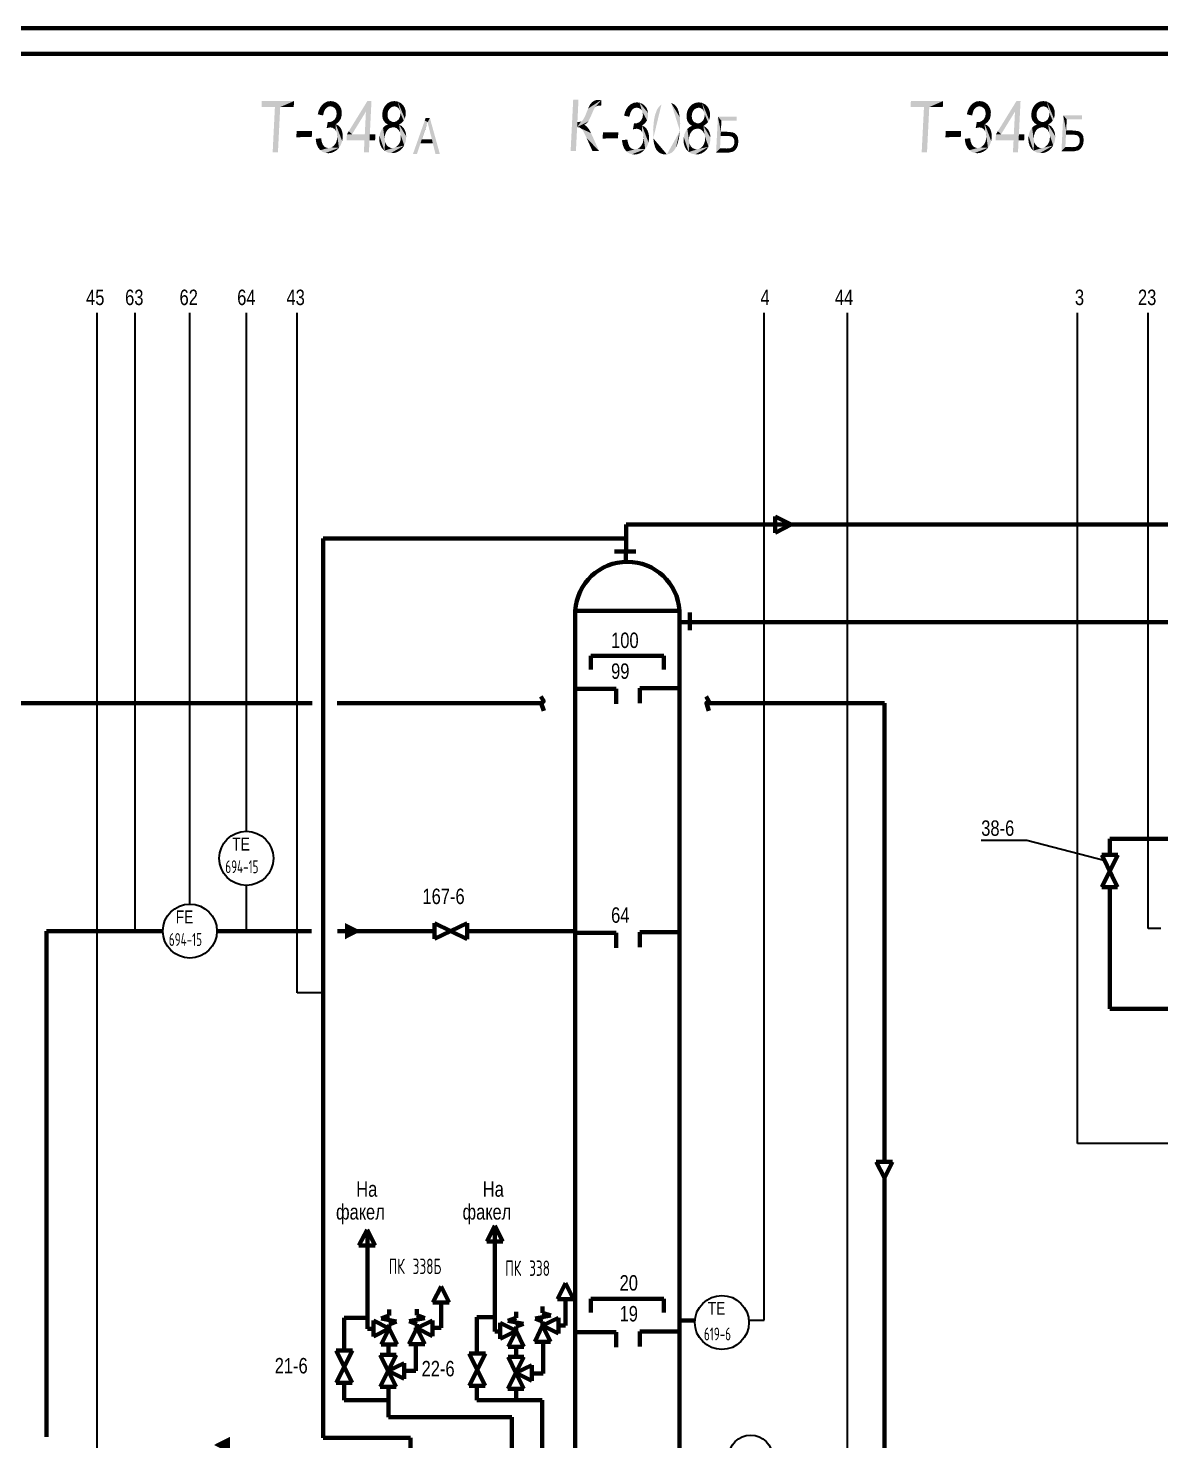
# Model space of a CAD drawing. Extents: x 906 to 2746, y -85 to 594.
# Drawn here: x 1291.4 to 1511.8, y 319.2 to 594 of the extents above; entities that cross this region are included whole.
import ezdxf

# ---------------------------------------------------------------- set-up
doc = ezdxf.new("R2010")
doc.units = 0
doc.header["$MEASUREMENT"] = 0
doc.layers.add('1', color=7, linetype='CONTINUOUS')
doc.styles.get("Standard").update_dxf_attribs({"font": 'MDM_Win'})
doc.styles.add('стиль1', font='txt.shx', dxfattribs={"width": 0.6})

msp = doc.modelspace()

# ---------------------------------------------------------------- linework, layer by layer
at = {"layer": '1', "lineweight": 80}
for p, q in [((2354.97, 594), (1093.97, 594)), ((2349.97, 589), (1113.97, 589)), ((1439.88, 497.41), (1436.8, 498.98)), ((1436.8, 498.98), (1436.8, 495.83)), ((1407.77, 494.74), (1348.81, 494.74)), ((1348.81, 494.74), (1348.81, 319.76)), ((1407.77, 492.21), (1407.77, 497.41)), ((1407.77, 497.41), (1507.19, 497.41)), ((1436.8, 495.83), (1439.88, 497.41)), ((1507.19, 497.41), (1560.86, 497.41)), ((1407.72, 492.21), (1405.55, 492.21)), ((1405.55, 492.21), (1409.68, 492.21)), ((1407.72, 490.19), (1407.72, 492.21)), ((1397.88, 480.67), (1397.88, 246.08)), ((1418.17, 480.67), (1397.88, 480.67)), ((1418.17, 246.08), (1418.17, 480.67)), ((1418.17, 478.45), (1420.2, 478.45)), ((1420.2, 478.45), (1420.2, 480.29)), ((1420.2, 480.29), (1420.2, 476.86)), ((1420.2, 478.45), (1515.36, 478.45)), ((1400.93, 469.26), (1400.93, 471.92)), ((1400.93, 471.92), (1415.13, 471.92)), ((1415.13, 471.92), (1415.13, 469.26)), ((1405.87, 465.45), (1397.88, 465.45)), ((1405.87, 462.54), (1405.87, 465.45)), ((1410.44, 462.66), (1410.44, 465.58)), ((1410.44, 465.58), (1418.17, 465.58)), ((1170.32, 462.71), (1346.69, 462.71)), ((1351.57, 462.71), (1391.27, 462.71)), ((1423.4, 462.71), (1457.4, 462.71)), ((1457.4, 462.71), (1458.04, 462.71)), ((1458.04, 462.71), (1458.04, 373.41)), ((1515.36, 436.25), (1501.89, 436.25)), ((1501.89, 436.25), (1501.89, 433.18)), ((1503.4, 426.88), (1500.32, 433.18)), ((1500.32, 433.18), (1503.47, 433.18)), ((1503.47, 433.18), (1500.32, 426.88)), ((1500.32, 426.88), (1503.4, 426.88)), ((1501.89, 426.88), (1501.89, 403.21)), ((1312.27, 418.33), (1295.01, 418.33)), ((1295.01, 418.33), (1295.01, 319.9)), ((1317.63, 418.33), (1312.27, 418.33)), ((1346.53, 418.31), (1328.15, 418.33)), ((1370.52, 418.33), (1351.63, 418.33)), ((1370.52, 419.89), (1370.52, 416.8)), ((1370.52, 416.8), (1376.82, 419.89)), ((1376.82, 416.74), (1370.52, 419.89)), ((1376.82, 419.89), (1376.82, 416.74)), ((1397.88, 418.33), (1376.82, 418.33)), ((1405.87, 417.99), (1397.88, 417.99)), ((1405.87, 415.07), (1405.87, 417.99)), ((1410.44, 415.2), (1410.44, 418.12)), ((1410.44, 418.12), (1418.17, 418.12)), ((1501.89, 403.21), (1515.36, 403.21)), ((1459.61, 373.41), (1456.46, 373.41)), ((1456.46, 373.41), (1458.04, 370.33)), ((1458.04, 370.33), (1459.61, 373.41)), ((1458.04, 370.33), (1458.04, 307.78)), ((1357.38, 360.22), (1355.8, 357.14)), ((1358.95, 357.14), (1357.38, 360.22)), ((1382.22, 360.99), (1380.65, 357.9)), ((1383.8, 357.9), (1382.22, 360.99)), ((1382.22, 340.42), (1382.22, 360.78)), ((1357.43, 340.93), (1357.43, 359.95)), ((1380.65, 357.9), (1383.8, 357.9)), ((1355.8, 357.14), (1358.95, 357.14)), ((1371.76, 349.17), (1370.19, 346.08)), ((1373.34, 346.08), (1371.76, 349.17)), ((1395.98, 349.8), (1394.41, 346.71)), ((1397.56, 346.71), (1395.98, 349.8)), ((1394.41, 346.71), (1397.56, 346.71)), ((1395.98, 341.58), (1395.98, 346.71)), ((1400.93, 344.1), (1400.93, 346.77)), ((1400.93, 346.77), (1415.13, 346.77)), ((1415.13, 346.77), (1415.13, 344.1)), ((1361.68, 343.51), (1361.68, 344.71)), ((1367.04, 343.57), (1367.04, 344.77)), ((1368.61, 343.01), (1367.04, 343.57)), ((1370.19, 346.08), (1373.34, 346.08)), ((1371.76, 341.13), (1371.76, 346.08)), ((1386.36, 343.07), (1386.36, 344.26)), ((1391.53, 344.08), (1391.53, 345.28)), ((1393.1, 343.51), (1391.53, 344.08)), ((1357.43, 343.09), (1352.93, 343.09)), ((1352.93, 343.09), (1352.93, 336.74)), ((1358.6, 340.93), (1357.43, 340.93)), ((1358.6, 342.53), (1361.68, 340.99)), ((1358.6, 339.44), (1358.6, 342.53)), ((1361.68, 340.99), (1358.6, 339.44)), ((1360.1, 342.94), (1361.68, 343.51)), ((1363.12, 342.38), (1360.1, 342.94)), ((1361.68, 340.99), (1360.12, 337.87)), ((1361.68, 341.81), (1363.12, 342.38)), ((1361.68, 340.99), (1361.68, 341.81)), ((1363.2, 337.87), (1361.68, 340.99)), ((1365.51, 337.94), (1367.04, 341.05)), ((1365.59, 342.44), (1368.61, 343.01)), ((1367.04, 341.87), (1365.59, 342.44)), ((1366.88, 340.73), (1366.88, 341.13)), ((1366.88, 341.13), (1367.19, 341.13)), ((1370.11, 342.59), (1367.04, 341.05)), ((1367.04, 341.05), (1367.04, 341.87)), ((1367.04, 341.05), (1370.11, 339.5)), ((1367.04, 341.05), (1368.6, 337.94)), ((1370.11, 339.5), (1370.11, 342.59)), ((1370.11, 341.13), (1371.76, 341.13)), ((1378.74, 336.17), (1378.74, 343.21)), ((1378.74, 343.21), (1382.03, 343.21)), ((1383.28, 342.08), (1386.36, 340.55)), ((1383.28, 339), (1383.28, 342.08)), ((1384.78, 342.5), (1386.36, 343.07)), ((1387.8, 341.93), (1384.78, 342.5)), ((1386.36, 341.37), (1387.8, 341.93)), ((1386.36, 340.55), (1386.36, 341.37)), ((1390, 338.44), (1391.53, 341.56)), ((1390.08, 342.95), (1393.1, 343.51)), ((1391.53, 342.38), (1390.08, 342.95)), ((1394.6, 343.1), (1391.53, 341.56)), ((1391.53, 341.56), (1391.53, 342.38)), ((1391.53, 341.56), (1394.6, 340.01)), ((1391.53, 341.56), (1393.09, 338.44)), ((1394.6, 340.01), (1394.6, 343.1)), ((1394.6, 341.58), (1395.98, 341.58)), ((1421.16, 342.55), (1418.17, 342.55)), ((1383.28, 340.42), (1382.22, 340.42)), ((1386.36, 340.55), (1383.28, 339)), ((1386.36, 340.55), (1384.8, 337.43)), ((1386.42, 340.42), (1386.11, 340.42)), ((1387.88, 337.43), (1386.36, 340.55)), ((1393.09, 338.44), (1390, 338.44)), ((1391.61, 332.26), (1391.61, 338.44)), ((1405.87, 340.3), (1397.88, 340.3)), ((1405.87, 337.38), (1405.87, 340.3)), ((1410.44, 337.51), (1410.44, 340.42)), ((1410.44, 340.42), (1418.17, 340.42)), ((1354.44, 330.44), (1351.36, 336.74)), ((1351.36, 336.74), (1354.51, 336.74)), ((1354.51, 336.74), (1351.36, 330.44)), ((1363.03, 335.85), (1359.95, 335.85)), ((1359.95, 335.85), (1361.47, 332.73)), ((1360.12, 337.87), (1363.2, 337.87)), ((1361.47, 332.73), (1363.03, 335.85)), ((1361.55, 335.85), (1361.55, 337.87)), ((1368.6, 337.94), (1365.51, 337.94)), ((1366.88, 332.76), (1366.88, 337.94)), ((1380.36, 329.87), (1377.27, 336.17)), ((1377.27, 336.17), (1380.42, 336.17)), ((1380.42, 336.17), (1377.27, 329.87)), ((1384.8, 337.43), (1387.88, 337.43)), ((1387.89, 335.47), (1384.8, 335.47)), ((1384.8, 335.47), (1386.33, 332.35)), ((1386.33, 332.35), (1387.89, 335.47)), ((1386.41, 335.47), (1386.41, 337.43)), ((1359.92, 329.68), (1361.46, 332.75)), ((1364.58, 334.28), (1361.46, 332.75)), ((1361.46, 332.75), (1364.58, 331.19)), ((1361.46, 332.75), (1363.01, 329.68)), ((1361.55, 332.57), (1361.55, 332.89)), ((1364.58, 331.19), (1364.58, 334.28)), ((1364.6, 332.76), (1366.88, 332.76)), ((1389.43, 333.9), (1386.31, 332.37)), ((1389.43, 330.81), (1389.43, 333.9)), ((1351.36, 330.44), (1354.44, 330.44)), ((1352.93, 330.44), (1352.93, 327.05)), ((1377.27, 329.87), (1380.36, 329.87)), ((1378.74, 327.05), (1378.74, 329.87)), ((1384.78, 329.29), (1386.31, 332.37)), ((1386.31, 332.37), (1389.43, 330.81)), ((1386.31, 332.37), (1387.86, 329.29)), ((1386.41, 332.19), (1386.41, 332.51)), ((1389.45, 332.26), (1391.61, 332.26)), ((1363.01, 329.68), (1359.92, 329.68)), ((1361.55, 323.75), (1361.55, 329.68)), ((1387.86, 329.29), (1384.78, 329.29)), ((1386.41, 327.05), (1386.41, 329.29)), ((1352.93, 327.05), (1361.55, 327.05)), ((1391.42, 327.05), (1378.74, 327.05)), ((1391.42, 313.42), (1391.42, 327.05)), ((1385.52, 323.75), (1361.55, 323.75)), ((1385.52, 309.99), (1385.52, 323.75)), ((1348.81, 319.76), (1365.8, 319.76)), ((1365.8, 319.76), (1365.8, 306.19))]:
    msp.add_line(p, q, dxfattribs=at)
at = {"layer": '1', "lineweight": 30}
for p, q in [((1304.87, 245.66), (1304.87, 538.64)), ((1312.27, 418.33), (1312.27, 538.64)), ((1322.89, 423.59), (1322.89, 538.64)), ((1333.88, 437.75), (1333.88, 538.64)), ((1343.74, 406.33), (1343.74, 538.64)), ((1434.66, 342.63), (1434.66, 538.64)), ((1450.86, 302.26), (1450.86, 538.64)), ((1495.6, 377.01), (1495.6, 538.64)), ((1509.39, 418.84), (1509.39, 538.64)), ((1476.85, 436), (1485.75, 436)), ((1485.75, 436), (1501, 432.06)), ((1333.88, 418.33), (1333.88, 427.23)), ((1511.8, 418.84), (1509.39, 418.84)), ((1348.81, 406.33), (1343.74, 406.33)), ((1532.97, 377.01), (1495.6, 377.01)), ((1431.65, 342.63), (1434.66, 342.63))]:
    msp.add_line(p, q, dxfattribs=at)
at = {"layer": '1', "lineweight": 80}
for points in [[(1391.21, 463.96), (1391.76, 463.06), (1391.27, 462.71), (1391.76, 461.17)], [(1423.35, 463.96), (1423.9, 463.06), (1423.4, 462.71), (1423.9, 461.17)]]:
    msp.add_lwpolyline(points, dxfattribs=at)
at = {"layer": '1', "lineweight": 30}
for centre, radius in [((1333.88, 432.49), 5.26), ((1322.89, 418.33), 5.26), ((1426.41, 342.17), 5.26), ((1432.02, 315.97), 4.27)]:
    msp.add_circle(centre, radius, dxfattribs=at)
at = {"layer": '1', "lineweight": 80}
msp.add_arc((1408.03, 480.03), 10.16, 3.5764, 176.4236, dxfattribs=at)
at = {"layer": '1', "lineweight": 30}
for points in [[(1396.98, 570.09), (1398.25, 574.77), (1398.51, 580.09), (1398.3, 575.74)], [(1397.48, 580.09), (1396.98, 570.09), (1398.51, 580.09)], [(1398.25, 574.77), (1401.71, 578.58), (1402.98, 580.06)], [(1398.25, 574.77), (1402.98, 580.06), (1399.01, 575.85), (1399.32, 576.06)], [(1402.98, 580.06), (1400.39, 578.38), (1399.32, 576.06), (1399.8, 576.9)], [(1402.98, 580.06), (1401.14, 579.6), (1400.39, 578.38), (1400.74, 579.12)], [(1402.98, 580.06), (1402.15, 580.06), (1401.14, 579.6), (1401.62, 579.92)], [(1401.71, 578.58), (1401.96, 578.8), (1402.98, 580.06)], [(1401.96, 578.8), (1402.32, 578.92), (1402.98, 580.06)], [(1402.32, 578.92), (1402.69, 578.93), (1402.98, 580.06)], [(1402.69, 578.93), (1402.92, 578.93), (1402.98, 580.06)], [(1343.16, 579.83), (1340.47, 578.67), (1336.83, 578.67), (1339.44, 578.67)], [(1343.14, 579.83), (1343.16, 579.83), (1336.89, 579.83), (1336.83, 578.67)], [(1340.47, 578.67), (1340.03, 569.83), (1339.44, 578.67), (1339, 569.83)], [(1343.16, 579.83), (1343.1, 578.67), (1340.47, 578.67)], [(1350.8, 579.77), (1349.51, 578.54), (1347.94, 577.9), (1347.78, 577.25)], [(1349.51, 578.54), (1349.23, 578.23), (1347.78, 577.25)], [(1349.23, 578.23), (1349.02, 577.83), (1347.78, 577.25)], [(1349.02, 577.83), (1348.8, 577.03), (1347.78, 577.25)], [(1350.8, 579.77), (1347.94, 577.9), (1348.57, 579.03), (1348.21, 578.5)], [(1350.8, 579.77), (1348.57, 579.03), (1349.66, 579.75), (1349.08, 579.47)], [(1350.8, 579.77), (1349.84, 578.74), (1349.51, 578.54)], [(1350.26, 579.83), (1350.8, 579.77), (1349.66, 579.75)], [(1350.8, 579.77), (1350.68, 578.72), (1349.84, 578.74), (1350.27, 578.81)], [(1350.8, 579.77), (1351.24, 578.23), (1350.68, 578.72), (1351.04, 578.48)], [(1350.8, 579.77), (1351.32, 579.57), (1352.1, 578.82), (1351.78, 579.22)], [(1350.8, 579.77), (1352.1, 578.82), (1352.45, 577.77), (1352.33, 578.33)], [(1350.8, 579.77), (1352.45, 577.77), (1352.25, 576.35), (1352.44, 577.06)], [(1350.8, 579.77), (1352.25, 576.35), (1351.24, 578.23), (1351.38, 577.93)], [(1352.25, 576.35), (1351.37, 576.83), (1351.38, 577.93), (1351.45, 577.35)], [(1357.43, 579.83), (1354.45, 573.38), (1353.81, 573.96)], [(1357.43, 579.83), (1357.15, 577.77), (1354.45, 573.38), (1357.09, 577.67)], [(1357.43, 579.83), (1357.73, 569.83), (1356.87, 572.19), (1356.75, 569.83)], [(1357.43, 579.83), (1356.87, 572.19), (1357.15, 577.77), (1356.93, 573.35)], [(1357.43, 579.83), (1358.23, 579.83), (1357.91, 573.38)], [(1357.43, 579.83), (1357.91, 573.38), (1357.73, 569.83), (1357.85, 572.19)], [(1363.35, 579.74), (1361.99, 578.57), (1360.43, 577.98), (1360.33, 577.35)], [(1361.99, 578.57), (1361.7, 578.28), (1360.33, 577.35)], [(1361.7, 578.28), (1361.49, 577.91), (1360.33, 576.87), (1360.42, 576.41)], [(1361.7, 578.28), (1360.33, 576.87), (1360.33, 577.35)], [(1361.49, 577.91), (1361.36, 577.48), (1360.42, 576.41), (1360.6, 576)], [(1363.35, 579.74), (1360.43, 577.98), (1361.01, 579.07), (1360.66, 578.57)], [(1361.36, 577.48), (1361.35, 577.03), (1360.6, 576), (1360.97, 575.55)], [(1363.35, 579.74), (1361.01, 579.07), (1362.03, 579.74), (1361.44, 579.45)], [(1363.35, 579.74), (1362.46, 578.77), (1361.99, 578.57), (1362.33, 578.74)], [(1362.65, 579.83), (1363.35, 579.74), (1362.03, 579.74)], [(1363.35, 579.74), (1363.22, 578.65), (1362.46, 578.77), (1362.85, 578.79)], [(1363.35, 579.74), (1363.74, 578), (1363.22, 578.65), (1363.52, 578.38)], [(1363.35, 579.74), (1363.99, 579.41), (1364.67, 578.56), (1364.38, 579.05)], [(1363.35, 579.74), (1364.67, 578.56), (1364.9, 577.47), (1364.85, 578)], [(1363.35, 579.74), (1364.9, 577.47), (1364.72, 576.41), (1364.86, 576.94)], [(1363.35, 579.74), (1364.72, 576.41), (1364.5, 576)], [(1363.35, 579.74), (1364.5, 576), (1363.74, 578), (1363.84, 577.56)], [(1364.5, 576), (1363.72, 576.65), (1363.84, 577.56), (1363.84, 577.09)], [(1398.25, 574.77), (1401.52, 578.28), (1401.71, 578.58)], [(1398.25, 574.77), (1400.42, 575.87), (1401.52, 578.28), (1400.97, 576.99)], [(1410.4, 579.52), (1409.1, 578.28), (1407.54, 577.65), (1407.38, 577)], [(1409.1, 578.28), (1408.82, 577.97), (1407.38, 577)], [(1408.82, 577.97), (1408.62, 577.58), (1407.38, 577)], [(1408.62, 577.58), (1408.4, 576.77), (1407.38, 577)], [(1410.4, 579.52), (1407.54, 577.65), (1408.17, 578.77), (1407.81, 578.25)], [(1410.4, 579.52), (1408.17, 578.77), (1409.25, 579.49), (1408.68, 579.22)], [(1410.4, 579.52), (1409.44, 578.48), (1409.1, 578.28)], [(1409.86, 579.58), (1410.4, 579.52), (1409.25, 579.49)], [(1410.4, 579.52), (1410.28, 578.46), (1409.44, 578.48), (1409.86, 578.55)], [(1410.4, 579.52), (1410.84, 577.98), (1410.28, 578.46), (1410.64, 578.22)], [(1410.4, 579.52), (1410.92, 579.31), (1411.7, 578.56), (1411.37, 578.96)], [(1410.4, 579.52), (1411.7, 578.56), (1412.05, 577.51), (1411.93, 578.07)], [(1410.4, 579.52), (1412.05, 577.51), (1411.85, 576.09), (1412.04, 576.8)], [(1410.4, 579.52), (1411.85, 576.09), (1410.84, 577.98), (1410.97, 577.67)], [(1411.85, 576.09), (1410.97, 576.58), (1410.97, 577.67), (1411.05, 577.09)], [(1413.07, 572.58), (1414.17, 578.73), (1414.66, 579.19)], [(1413.07, 572.58), (1413.41, 577.11), (1414.17, 578.73), (1413.78, 578.13)], [(1416.53, 579.49), (1417.14, 579.19), (1417.8, 578.35), (1417.51, 578.81)], [(1416.53, 579.49), (1417.8, 578.35), (1418.23, 576.66), (1418, 577.8)], [(1416.53, 579.49), (1418.23, 576.66), (1418.25, 574.03), (1418.3, 575.48)], [(1422.56, 579.49), (1421.2, 578.31), (1419.64, 577.73), (1419.54, 577.09)], [(1421.2, 578.31), (1420.91, 578.03), (1419.54, 577.09)], [(1420.91, 578.03), (1420.7, 577.65), (1419.54, 576.61), (1419.63, 576.15)], [(1420.91, 578.03), (1419.54, 576.61), (1419.54, 577.09)], [(1420.7, 577.65), (1420.57, 577.22), (1419.63, 576.15), (1419.81, 575.74)], [(1422.56, 579.49), (1419.64, 577.73), (1420.22, 578.81), (1419.87, 578.31)], [(1420.57, 577.22), (1420.56, 576.77), (1419.81, 575.74), (1420.18, 575.29)], [(1422.56, 579.49), (1420.22, 578.81), (1421.24, 579.48), (1420.65, 579.19)], [(1422.56, 579.49), (1421.67, 578.51), (1421.2, 578.31), (1421.54, 578.48)], [(1421.86, 579.58), (1422.56, 579.49), (1421.24, 579.48)], [(1422.56, 579.49), (1422.43, 578.39), (1421.67, 578.51), (1422.06, 578.53)], [(1422.56, 579.49), (1422.95, 577.74), (1422.43, 578.39), (1422.73, 578.12)], [(1422.56, 579.49), (1423.2, 579.16), (1423.88, 578.31), (1423.59, 578.79)], [(1422.56, 579.49), (1423.88, 578.31), (1424.11, 577.21), (1424.06, 577.74)], [(1422.56, 579.49), (1424.11, 577.21), (1423.93, 576.16), (1424.07, 576.68)], [(1422.56, 579.49), (1423.93, 576.16), (1423.71, 575.74)], [(1422.56, 579.49), (1423.71, 575.74), (1422.95, 577.74), (1423.05, 577.3)], [(1423.71, 575.74), (1422.93, 576.39), (1423.05, 577.3), (1423.05, 576.84)], [(1469.46, 579.83), (1466.77, 578.67), (1463.13, 578.67), (1465.74, 578.67)], [(1469.43, 579.83), (1469.46, 579.83), (1463.19, 579.83), (1463.13, 578.67)], [(1466.77, 578.67), (1466.33, 569.83), (1465.74, 578.67), (1465.29, 569.83)], [(1469.46, 579.83), (1469.4, 578.67), (1466.77, 578.67)], [(1477.1, 579.77), (1475.8, 578.54), (1474.24, 577.9), (1474.08, 577.25)], [(1475.8, 578.54), (1475.52, 578.23), (1474.08, 577.25)], [(1475.52, 578.23), (1475.32, 577.83), (1474.08, 577.25)], [(1475.32, 577.83), (1475.1, 577.03), (1474.08, 577.25)], [(1477.1, 579.77), (1474.24, 577.9), (1474.86, 579.03), (1474.5, 578.5)], [(1477.1, 579.77), (1474.86, 579.03), (1475.95, 579.75), (1475.37, 579.47)], [(1477.1, 579.77), (1476.14, 578.74), (1475.8, 578.54)], [(1476.56, 579.83), (1477.1, 579.77), (1475.95, 579.75)], [(1477.1, 579.77), (1476.97, 578.72), (1476.14, 578.74), (1476.56, 578.81)], [(1477.1, 579.77), (1477.54, 578.23), (1476.97, 578.72), (1477.34, 578.48)], [(1477.1, 579.77), (1477.61, 579.57), (1478.4, 578.82), (1478.07, 579.22)], [(1477.1, 579.77), (1478.4, 578.82), (1478.75, 577.77), (1478.63, 578.33)], [(1477.1, 579.77), (1478.75, 577.77), (1478.55, 576.35), (1478.74, 577.06)], [(1477.1, 579.77), (1478.55, 576.35), (1477.54, 578.23), (1477.67, 577.93)], [(1478.55, 576.35), (1477.67, 576.83), (1477.67, 577.93), (1477.75, 577.35)], [(1483.73, 579.83), (1480.75, 573.38), (1480.11, 573.96)], [(1483.73, 579.83), (1483.45, 577.77), (1480.75, 573.38), (1483.39, 577.67)], [(1483.73, 579.83), (1484.03, 569.83), (1483.17, 572.19), (1483.05, 569.83)], [(1483.73, 579.83), (1483.17, 572.19), (1483.45, 577.77), (1483.22, 573.35)], [(1483.73, 579.83), (1484.53, 579.83), (1484.21, 573.38)], [(1483.73, 579.83), (1484.21, 573.38), (1484.03, 569.83), (1484.15, 572.19)], [(1489.65, 579.74), (1488.29, 578.57), (1486.73, 577.98), (1486.62, 577.35)], [(1488.29, 578.57), (1488, 578.28), (1486.62, 577.35)], [(1488, 578.28), (1487.78, 577.91), (1486.62, 576.87), (1486.72, 576.41)], [(1488, 578.28), (1486.62, 576.87), (1486.62, 577.35)], [(1487.78, 577.91), (1487.66, 577.48), (1486.72, 576.41), (1486.89, 576)], [(1489.65, 579.74), (1486.73, 577.98), (1487.3, 579.07), (1486.96, 578.57)], [(1487.66, 577.48), (1487.64, 577.03), (1486.89, 576), (1487.26, 575.55)], [(1489.65, 579.74), (1487.3, 579.07), (1488.33, 579.74), (1487.74, 579.45)], [(1489.65, 579.74), (1488.76, 578.77), (1488.29, 578.57), (1488.63, 578.74)], [(1488.94, 579.83), (1489.65, 579.74), (1488.33, 579.74)], [(1489.65, 579.74), (1489.51, 578.65), (1488.76, 578.77), (1489.15, 578.79)], [(1489.65, 579.74), (1490.04, 578), (1489.51, 578.65), (1489.82, 578.38)], [(1489.65, 579.74), (1490.29, 579.41), (1490.97, 578.56), (1490.67, 579.05)], [(1489.65, 579.74), (1490.97, 578.56), (1491.2, 577.47), (1491.15, 578)], [(1489.65, 579.74), (1491.2, 577.47), (1491.02, 576.41), (1491.15, 576.94)], [(1489.65, 579.74), (1491.02, 576.41), (1490.79, 576)], [(1489.65, 579.74), (1490.79, 576), (1490.04, 578), (1490.14, 577.56)], [(1490.79, 576), (1490.01, 576.65), (1490.14, 577.56), (1490.13, 577.09)], [(1352.25, 576.35), (1350.21, 574.71), (1349.51, 574.58)], [(1352.25, 576.35), (1349.51, 574.58), (1350.7, 575.95), (1350.22, 575.75)], [(1349.51, 574.58), (1349.72, 575.74), (1350.22, 575.75)], [(1352.25, 576.35), (1351.27, 575.32), (1350.21, 574.71), (1350.62, 574.64)], [(1351.27, 575.32), (1351.3, 574.08), (1350.62, 574.64), (1351, 574.43)], [(1352.25, 576.35), (1350.7, 575.95), (1351.37, 576.83), (1351.12, 576.32)], [(1352.25, 576.35), (1351.87, 575.78), (1351.27, 575.32), (1351.38, 575.38)], [(1351.27, 575.32), (1351.71, 575.13), (1352.36, 574.35), (1352.08, 574.8)], [(1351.27, 575.32), (1352.36, 574.35), (1352.64, 573.22), (1352.55, 573.81)], [(1351.27, 575.32), (1352.64, 573.22), (1352.53, 572.06), (1352.63, 572.64)], [(1351.27, 575.32), (1352.53, 572.06), (1351.9, 570.73), (1352.28, 571.35)], [(1351.27, 575.32), (1351.9, 570.73), (1351.3, 574.08), (1351.5, 573.64)], [(1360.75, 570.18), (1360.14, 574.16), (1360.48, 574.66)], [(1360.48, 574.66), (1360.9, 575.03), (1361.68, 574.51), (1361.39, 575.25)], [(1360.48, 574.66), (1361.68, 574.51), (1361.02, 573.71), (1361.31, 574.17)], [(1360.48, 574.66), (1361.02, 573.71), (1360.8, 572.41), (1360.83, 573.07)], [(1360.75, 570.18), (1360.48, 574.66), (1360.9, 571.83), (1360.8, 572.41)], [(1361.35, 577.03), (1361.42, 576.62), (1360.97, 575.55), (1361.44, 575.25)], [(1361.68, 574.51), (1361.39, 575.25), (1361.44, 575.25)], [(1361.42, 576.62), (1361.59, 576.27), (1361.44, 575.25)], [(1361.59, 576.27), (1361.84, 576), (1361.44, 575.25)], [(1364.5, 576), (1361.68, 574.51), (1361.44, 575.25)], [(1361.44, 575.25), (1361.84, 576), (1362.76, 575.77), (1362.34, 575.77)], [(1364.5, 576), (1361.44, 575.25), (1363.16, 575.94), (1362.76, 575.77)], [(1364.5, 576), (1361.92, 574.61), (1361.68, 574.51)], [(1364.5, 576), (1362.4, 574.72), (1361.92, 574.61), (1362, 574.64)], [(1364.5, 576), (1363.6, 575.25), (1362.4, 574.72), (1362.79, 574.69)], [(1363.6, 575.25), (1363.16, 574.54), (1362.79, 574.69)], [(1364.5, 576), (1363.16, 575.94), (1363.72, 576.65), (1363.5, 576.25)], [(1363.6, 575.25), (1363.81, 573.67), (1363.16, 574.54), (1363.54, 574.18)], [(1364.5, 576), (1364.2, 575.66), (1363.6, 575.25), (1363.85, 575.41)], [(1363.6, 575.25), (1364.11, 574.98), (1364.78, 574.04), (1364.52, 574.54)], [(1363.6, 575.25), (1364.78, 574.04), (1364.99, 572.97), (1364.94, 573.48)], [(1363.6, 575.25), (1364.99, 572.97), (1364.84, 571.8), (1364.96, 572.45)], [(1363.6, 575.25), (1364.84, 571.8), (1364.6, 571.19)], [(1363.6, 575.25), (1364.6, 571.19), (1363.81, 573.67), (1363.93, 573.17)], [(1367.77, 571.63), (1367.09, 569.55), (1368.6, 576.04), (1366.31, 569.55)], [(1367.77, 571.63), (1368.6, 576.04), (1369.13, 575.76)], [(1367.77, 571.63), (1369.13, 575.76), (1368.02, 572.4)], [(1369.13, 575.76), (1368.7, 574.36), (1368.02, 572.4)], [(1369.59, 576.55), (1369.15, 575.7), (1368.6, 576.04), (1369.13, 575.76)], [(1368.77, 576.55), (1369.59, 576.55), (1368.6, 576.04)], [(1369.59, 576.55), (1370.17, 571.63), (1369.15, 575.7), (1369.98, 572.4)], [(1369.59, 576.55), (1371.53, 569.55), (1370.17, 571.63), (1370.68, 569.55)], [(1396.98, 570.09), (1398.01, 570.09), (1398.25, 574.77)], [(1398.25, 574.77), (1399.64, 575.22), (1400.42, 575.87), (1400.06, 575.49)], [(1398.25, 574.77), (1399.01, 575.85), (1398.3, 575.74), (1398.66, 575.77)], [(1398.25, 574.77), (1398.7, 574.7), (1399.64, 575.22), (1400.11, 574.9)], [(1398.7, 574.7), (1400.58, 574.3), (1400.11, 574.9)], [(1398.7, 574.7), (1399.09, 574.45), (1400.58, 574.3), (1400.95, 573.61)], [(1399.09, 574.45), (1399.4, 574.06), (1400.95, 573.61), (1402.53, 570.09)], [(1411.85, 576.09), (1409.81, 574.45), (1409.1, 574.32)], [(1411.85, 576.09), (1409.1, 574.32), (1410.3, 575.7), (1409.81, 575.5)], [(1409.1, 574.32), (1409.32, 575.48), (1409.81, 575.5)], [(1411.85, 576.09), (1410.87, 575.06), (1409.81, 574.45), (1410.22, 574.38)], [(1410.87, 575.06), (1410.89, 573.83), (1410.22, 574.38), (1410.59, 574.17)], [(1411.85, 576.09), (1410.3, 575.7), (1410.97, 576.58), (1410.71, 576.06)], [(1411.85, 576.09), (1411.47, 575.52), (1410.87, 575.06), (1410.98, 575.13)], [(1410.87, 575.06), (1411.31, 574.87), (1411.96, 574.09), (1411.68, 574.54)], [(1410.87, 575.06), (1411.96, 574.09), (1412.24, 572.96), (1412.14, 573.55)], [(1410.87, 575.06), (1412.24, 572.96), (1412.13, 571.8), (1412.23, 572.38)], [(1410.87, 575.06), (1412.13, 571.8), (1411.49, 570.48), (1411.88, 571.09)], [(1410.87, 575.06), (1411.49, 570.48), (1410.89, 573.83), (1411.1, 573.38)], [(1413.07, 572.58), (1413.04, 574.3), (1413.41, 577.11), (1413.19, 576.03)], [(1419.69, 574.4), (1420.11, 574.78), (1420.89, 574.25), (1420.6, 575)], [(1420.56, 576.77), (1420.63, 576.37), (1420.18, 575.29), (1420.65, 575)], [(1420.89, 574.25), (1420.6, 575), (1420.65, 575)], [(1420.63, 576.37), (1420.8, 576.01), (1420.65, 575)], [(1420.8, 576.01), (1421.05, 575.74), (1420.65, 575)], [(1423.71, 575.74), (1420.89, 574.25), (1420.65, 575)], [(1420.65, 575), (1421.05, 575.74), (1421.97, 575.51), (1421.55, 575.51)], [(1423.71, 575.74), (1420.65, 575), (1422.37, 575.68), (1421.97, 575.51)], [(1423.71, 575.74), (1421.13, 574.35), (1420.89, 574.25)], [(1423.71, 575.74), (1421.61, 574.46), (1421.13, 574.35), (1421.21, 574.38)], [(1423.71, 575.74), (1422.82, 575), (1421.61, 574.46), (1422, 574.43)], [(1422.82, 575), (1422.37, 574.29), (1422, 574.43)], [(1423.71, 575.74), (1422.37, 575.68), (1422.93, 576.39), (1422.71, 576)], [(1422.82, 575), (1423.02, 573.42), (1422.37, 574.29), (1422.75, 573.92)], [(1423.71, 575.74), (1423.41, 575.4), (1422.82, 575), (1423.06, 575.16)], [(1422.82, 575), (1423.32, 574.72), (1423.99, 573.79), (1423.73, 574.29)], [(1422.82, 575), (1423.99, 573.79), (1424.2, 572.71), (1424.15, 573.22)], [(1422.82, 575), (1424.2, 572.71), (1424.05, 571.54), (1424.17, 572.19)], [(1422.82, 575), (1424.05, 571.54), (1423.81, 570.94)], [(1422.82, 575), (1423.81, 570.94), (1423.02, 573.42), (1423.14, 572.91)], [(1425.64, 576.81), (1426.05, 570.62), (1425.29, 569.81)], [(1425.64, 576.81), (1429.29, 576.81), (1426.32, 576), (1429.27, 576)], [(1425.64, 576.81), (1426.32, 576), (1426.22, 573.85)], [(1425.64, 576.81), (1426.22, 573.85), (1426.05, 570.62), (1426.17, 573.04)], [(1478.55, 576.35), (1476.51, 574.71), (1475.8, 574.58)], [(1478.55, 576.35), (1475.8, 574.58), (1476.99, 575.95), (1476.51, 575.75)], [(1475.8, 574.58), (1476.02, 575.74), (1476.51, 575.75)], [(1478.55, 576.35), (1477.57, 575.32), (1476.51, 574.71), (1476.92, 574.64)], [(1477.57, 575.32), (1477.59, 574.08), (1476.92, 574.64), (1477.29, 574.43)], [(1478.55, 576.35), (1476.99, 575.95), (1477.67, 576.83), (1477.41, 576.32)], [(1478.55, 576.35), (1478.17, 575.78), (1477.57, 575.32), (1477.67, 575.38)], [(1477.57, 575.32), (1478, 575.13), (1478.66, 574.35), (1478.38, 574.8)], [(1477.57, 575.32), (1478.66, 574.35), (1478.93, 573.22), (1478.84, 573.81)], [(1477.57, 575.32), (1478.93, 573.22), (1478.82, 572.06), (1478.92, 572.64)], [(1477.57, 575.32), (1478.82, 572.06), (1478.19, 570.73), (1478.57, 571.35)], [(1477.57, 575.32), (1478.19, 570.73), (1477.59, 574.08), (1477.79, 573.64)], [(1487.05, 570.18), (1486.44, 574.16), (1486.77, 574.66)], [(1486.77, 574.66), (1487.2, 575.03), (1487.98, 574.51), (1487.68, 575.25)], [(1486.77, 574.66), (1487.98, 574.51), (1487.32, 573.71), (1487.6, 574.17)], [(1486.77, 574.66), (1487.32, 573.71), (1487.1, 572.41), (1487.13, 573.07)], [(1487.05, 570.18), (1486.77, 574.66), (1487.2, 571.83), (1487.1, 572.41)], [(1487.64, 577.03), (1487.72, 576.62), (1487.26, 575.55), (1487.73, 575.25)], [(1487.98, 574.51), (1487.68, 575.25), (1487.73, 575.25)], [(1487.72, 576.62), (1487.88, 576.27), (1487.73, 575.25)], [(1487.88, 576.27), (1488.13, 576), (1487.73, 575.25)], [(1490.79, 576), (1487.98, 574.51), (1487.73, 575.25)], [(1487.73, 575.25), (1488.13, 576), (1489.05, 575.77), (1488.64, 575.77)], [(1490.79, 576), (1487.73, 575.25), (1489.45, 575.94), (1489.05, 575.77)], [(1490.79, 576), (1488.22, 574.61), (1487.98, 574.51)], [(1490.79, 576), (1488.69, 574.72), (1488.22, 574.61), (1488.3, 574.64)], [(1490.79, 576), (1489.9, 575.25), (1488.69, 574.72), (1489.08, 574.69)], [(1489.9, 575.25), (1489.45, 574.54), (1489.08, 574.69)], [(1490.79, 576), (1489.45, 575.94), (1490.01, 576.65), (1489.8, 576.25)], [(1489.9, 575.25), (1490.11, 573.67), (1489.45, 574.54), (1489.84, 574.18)], [(1490.79, 576), (1490.49, 575.66), (1489.9, 575.25), (1490.14, 575.41)], [(1489.9, 575.25), (1490.4, 574.98), (1491.07, 574.04), (1490.82, 574.54)], [(1489.9, 575.25), (1491.07, 574.04), (1491.28, 572.97), (1491.23, 573.48)], [(1489.9, 575.25), (1491.28, 572.97), (1491.13, 571.8), (1491.26, 572.45)], [(1489.9, 575.25), (1491.13, 571.8), (1490.89, 571.19)], [(1489.9, 575.25), (1490.89, 571.19), (1490.11, 573.67), (1490.23, 573.17)], [(1492.84, 577.07), (1493.25, 570.88), (1492.49, 570.07)], [(1492.84, 577.07), (1496.49, 577.07), (1493.52, 576.26), (1496.47, 576.26)], [(1492.84, 577.07), (1493.52, 576.26), (1493.41, 574.11)], [(1492.84, 577.07), (1493.41, 574.11), (1493.25, 570.88), (1493.37, 573.3)], [(1343.61, 572.8), (1346.61, 572.83), (1346.67, 574.03)], [(1343.67, 574), (1343.61, 572.8), (1343.67, 574.03), (1346.67, 574.03)], [(1348.26, 570.28), (1347.42, 572.09), (1348.43, 572.61), (1347.39, 572.48)], [(1348.26, 570.28), (1347.86, 570.78), (1347.42, 572.09), (1347.57, 571.4)], [(1348.26, 570.28), (1348.43, 572.61), (1348.8, 571.29), (1348.55, 571.91)], [(1351.9, 570.73), (1351.19, 571.49), (1351.59, 572.8), (1351.44, 572)], [(1351.9, 570.73), (1351.59, 572.8), (1351.5, 573.64)], [(1356.87, 572.19), (1353.39, 572.19), (1353.45, 573.35)], [(1353.45, 573.35), (1353.81, 573.96), (1354.45, 573.38)], [(1356.87, 572.19), (1353.45, 573.35), (1356.93, 573.35), (1354.45, 573.38)], [(1357.91, 573.38), (1358.99, 573.35), (1357.85, 572.19), (1358.94, 572.22)], [(1360.75, 570.18), (1359.8, 571.84), (1359.79, 573.06), (1359.75, 572.48)], [(1360.75, 570.18), (1359.79, 573.06), (1360.14, 574.16), (1359.92, 573.63)], [(1360.75, 570.18), (1360.25, 570.71), (1359.8, 571.84), (1359.97, 571.23)], [(1360.75, 570.18), (1360.9, 571.83), (1361.5, 570.95), (1361.14, 571.33)], [(1364.6, 571.19), (1363.49, 571.35), (1363.87, 572.17), (1363.72, 571.73)], [(1364.6, 571.19), (1363.87, 572.17), (1363.93, 573.17), (1363.94, 572.64)], [(1370.17, 571.63), (1367.77, 571.63), (1369.98, 572.4), (1368.02, 572.4)], [(1399.4, 574.06), (1400.08, 572.67), (1402.53, 570.09)], [(1400.08, 572.67), (1401.24, 570.09), (1402.53, 570.09)], [(1403.21, 572.54), (1406.2, 572.58), (1406.26, 573.77)], [(1403.27, 573.74), (1403.21, 572.54), (1403.27, 573.77), (1406.26, 573.77)], [(1407.86, 570.02), (1407.02, 571.84), (1408.02, 572.35), (1406.99, 572.22)], [(1407.86, 570.02), (1407.46, 570.53), (1407.02, 571.84), (1407.17, 571.14)], [(1407.86, 570.02), (1408.02, 572.35), (1408.4, 571.03), (1408.15, 571.66)], [(1411.49, 570.48), (1410.79, 571.23), (1411.18, 572.54), (1411.04, 571.74)], [(1411.49, 570.48), (1411.18, 572.54), (1411.1, 573.38)], [(1415.72, 569.45), (1413.44, 570.8), (1413.07, 572.58), (1413.19, 571.66)], [(1418.25, 574.03), (1416.69, 569.83), (1415.72, 569.45), (1416.22, 569.57)], [(1418.25, 574.03), (1417.44, 570.71), (1416.69, 569.83), (1417.1, 570.22)], [(1418.25, 574.03), (1418.05, 572.54), (1417.44, 570.71), (1417.81, 571.59)], [(1419.96, 569.92), (1419.01, 571.58), (1419, 572.8), (1418.96, 572.22)], [(1419.96, 569.92), (1419, 572.8), (1419.35, 573.9), (1419.13, 573.37)], [(1419.96, 569.92), (1419.35, 573.9), (1419.69, 574.4)], [(1419.69, 574.4), (1420.89, 574.25), (1420.23, 573.45), (1420.52, 573.91)], [(1419.69, 574.4), (1420.23, 573.45), (1420.02, 572.16), (1420.04, 572.82)], [(1419.96, 569.92), (1419.69, 574.4), (1420.11, 571.57), (1420.02, 572.16)], [(1423.81, 570.94), (1422.7, 571.09), (1423.08, 571.91), (1422.93, 571.48)], [(1423.81, 570.94), (1423.08, 571.91), (1423.14, 572.91), (1423.15, 572.38)], [(1426.22, 573.85), (1427.78, 573.02), (1426.17, 573.04)], [(1426.22, 573.85), (1427.44, 573.85), (1428.94, 573.56), (1428.52, 573.74)], [(1426.22, 573.85), (1428.94, 573.56), (1429.52, 572.75), (1429.29, 573.22)], [(1426.22, 573.85), (1429.52, 572.75), (1427.78, 573.02), (1428.25, 572.95)], [(1429.52, 572.75), (1428.51, 572.8), (1428.25, 572.95)], [(1429.52, 572.75), (1428.83, 572.24), (1428.51, 572.8), (1428.72, 572.54)], [(1429.52, 572.75), (1429.31, 570.69), (1428.61, 569.99), (1428.99, 570.28)], [(1429.52, 572.75), (1428.61, 569.99), (1428.83, 571.53), (1428.68, 571.14)], [(1429.52, 572.75), (1428.83, 571.53), (1428.83, 572.24), (1428.86, 571.91)], [(1429.52, 572.75), (1429.63, 571.98), (1429.31, 570.69), (1429.51, 571.19)], [(1469.91, 572.8), (1472.9, 572.83), (1472.96, 574.03)], [(1469.97, 574), (1469.91, 572.8), (1469.97, 574.03), (1472.96, 574.03)], [(1474.56, 570.28), (1473.72, 572.09), (1474.72, 572.61), (1473.68, 572.48)], [(1474.56, 570.28), (1474.16, 570.78), (1473.72, 572.09), (1473.87, 571.4)], [(1474.56, 570.28), (1474.72, 572.61), (1475.1, 571.29), (1474.84, 571.91)], [(1478.19, 570.73), (1477.49, 571.49), (1477.88, 572.8), (1477.74, 572)], [(1478.19, 570.73), (1477.88, 572.8), (1477.79, 573.64)], [(1483.17, 572.19), (1479.68, 572.19), (1479.74, 573.35)], [(1479.74, 573.35), (1480.11, 573.96), (1480.75, 573.38)], [(1483.17, 572.19), (1479.74, 573.35), (1483.22, 573.35), (1480.75, 573.38)], [(1484.21, 573.38), (1485.29, 573.35), (1484.15, 572.19), (1485.23, 572.22)], [(1487.05, 570.18), (1486.1, 571.84), (1486.09, 573.06), (1486.05, 572.48)], [(1487.05, 570.18), (1486.09, 573.06), (1486.44, 574.16), (1486.22, 573.63)], [(1487.05, 570.18), (1486.55, 570.71), (1486.1, 571.84), (1486.27, 571.23)], [(1487.05, 570.18), (1487.2, 571.83), (1487.8, 570.95), (1487.44, 571.33)], [(1490.89, 571.19), (1489.78, 571.35), (1490.17, 572.17), (1490.02, 571.73)], [(1490.89, 571.19), (1490.17, 572.17), (1490.23, 573.17), (1490.23, 572.64)], [(1493.41, 574.11), (1494.98, 573.27), (1493.37, 573.3)], [(1493.41, 574.11), (1494.64, 574.11), (1496.14, 573.82), (1495.72, 574)], [(1493.41, 574.11), (1496.14, 573.82), (1496.72, 573), (1496.49, 573.47)], [(1493.41, 574.11), (1496.72, 573), (1494.98, 573.27), (1495.45, 573.21)], [(1496.72, 573), (1495.71, 573.06), (1495.45, 573.21)], [(1496.72, 573), (1496.03, 572.5), (1495.71, 573.06), (1495.91, 572.8)], [(1496.72, 573), (1496.5, 570.95), (1495.8, 570.25), (1496.19, 570.54)], [(1496.72, 573), (1495.8, 570.25), (1496.03, 571.78), (1495.88, 571.4)], [(1496.72, 573), (1496.03, 571.78), (1496.03, 572.5), (1496.06, 572.17)], [(1496.72, 573), (1496.82, 572.24), (1496.5, 570.95), (1496.71, 571.45)], [(1348.26, 570.28), (1348.8, 571.29), (1349.52, 570.74), (1349.12, 570.94)], [(1351.9, 570.73), (1348.26, 570.28), (1350.42, 570.81), (1349.96, 570.71)], [(1348.26, 570.28), (1349.52, 570.74), (1349.96, 570.71)], [(1351.9, 570.73), (1349.32, 569.74), (1348.26, 570.28), (1348.76, 569.93)], [(1351.9, 570.73), (1350.39, 569.75), (1349.32, 569.74), (1349.85, 569.68)], [(1351.9, 570.73), (1351.41, 570.25), (1350.39, 569.75), (1350.91, 569.95)], [(1351.9, 570.73), (1350.42, 570.81), (1351.19, 571.49), (1350.84, 571.08)], [(1364.6, 571.19), (1362.01, 569.71), (1360.75, 570.18), (1361.35, 569.84)], [(1364.6, 571.19), (1360.75, 570.18), (1362.81, 570.8), (1362.42, 570.71)], [(1360.75, 570.18), (1361.5, 570.95), (1362.42, 570.71), (1361.94, 570.73)], [(1364.6, 571.19), (1363.25, 569.91), (1362.01, 569.71), (1362.63, 569.72)], [(1364.6, 571.19), (1362.81, 570.8), (1363.49, 571.35), (1363.17, 571.02)], [(1364.6, 571.19), (1364.25, 570.67), (1363.25, 569.91), (1363.82, 570.25)], [(1407.86, 570.02), (1408.4, 571.03), (1409.12, 570.48), (1408.72, 570.68)], [(1411.49, 570.48), (1407.86, 570.02), (1410.02, 570.56), (1409.56, 570.45)], [(1411.49, 570.48), (1408.91, 569.48), (1407.86, 570.02), (1408.36, 569.67)], [(1407.86, 570.02), (1409.12, 570.48), (1409.56, 570.45)], [(1411.49, 570.48), (1409.99, 569.5), (1408.91, 569.48), (1409.45, 569.43)], [(1411.49, 570.48), (1411, 570), (1409.99, 569.5), (1410.51, 569.69)], [(1411.49, 570.48), (1410.02, 570.56), (1410.79, 571.23), (1410.44, 570.83)], [(1415.72, 569.45), (1414.03, 569.95), (1413.44, 570.8), (1413.69, 570.33)], [(1415.72, 569.45), (1415.05, 569.46), (1414.03, 569.95), (1414.42, 569.67)], [(1419.96, 569.92), (1419.47, 570.45), (1419.01, 571.58), (1419.18, 570.98)], [(1419.96, 569.92), (1420.11, 571.57), (1420.71, 570.69), (1420.35, 571.07)], [(1423.81, 570.94), (1421.22, 569.45), (1419.96, 569.92), (1420.56, 569.58)], [(1423.81, 570.94), (1419.96, 569.92), (1422.02, 570.55), (1421.63, 570.45)], [(1419.96, 569.92), (1420.71, 570.69), (1421.63, 570.45), (1421.15, 570.48)], [(1423.81, 570.94), (1422.46, 569.65), (1421.22, 569.45), (1421.84, 569.47)], [(1423.81, 570.94), (1422.02, 570.55), (1422.7, 571.09), (1422.39, 570.77)], [(1423.81, 570.94), (1423.46, 570.41), (1422.46, 569.65), (1423.03, 570)], [(1426.05, 570.62), (1427.41, 570.6), (1425.29, 569.81), (1427.49, 569.81)], [(1428.61, 569.99), (1427.41, 570.6), (1428.41, 570.83), (1428.06, 570.67)], [(1428.61, 569.99), (1427.78, 569.81), (1427.41, 570.6), (1427.49, 569.81)], [(1428.61, 569.99), (1428.41, 570.83), (1428.68, 571.14)], [(1474.56, 570.28), (1475.1, 571.29), (1475.82, 570.74), (1475.42, 570.94)], [(1478.19, 570.73), (1474.56, 570.28), (1476.71, 570.81), (1476.25, 570.71)], [(1474.56, 570.28), (1475.82, 570.74), (1476.25, 570.71)], [(1478.19, 570.73), (1475.61, 569.74), (1474.56, 570.28), (1475.05, 569.93)], [(1478.19, 570.73), (1476.68, 569.75), (1475.61, 569.74), (1476.15, 569.68)], [(1478.19, 570.73), (1477.7, 570.25), (1476.68, 569.75), (1477.21, 569.95)], [(1478.19, 570.73), (1476.71, 570.81), (1477.49, 571.49), (1477.14, 571.08)], [(1490.89, 571.19), (1488.31, 569.71), (1487.05, 570.18), (1487.65, 569.84)], [(1490.89, 571.19), (1487.05, 570.18), (1489.11, 570.8), (1488.72, 570.71)], [(1487.05, 570.18), (1487.8, 570.95), (1488.72, 570.71), (1488.24, 570.73)], [(1490.89, 571.19), (1489.54, 569.91), (1488.31, 569.71), (1488.93, 569.72)], [(1490.89, 571.19), (1489.11, 570.8), (1489.78, 571.35), (1489.47, 571.02)], [(1490.89, 571.19), (1490.55, 570.67), (1489.54, 569.91), (1490.11, 570.25)], [(1493.25, 570.88), (1494.61, 570.86), (1492.49, 570.07), (1494.69, 570.07)], [(1495.8, 570.25), (1494.61, 570.86), (1495.6, 571.09), (1495.26, 570.93)], [(1495.8, 570.25), (1494.98, 570.07), (1494.61, 570.86), (1494.69, 570.07)], [(1495.8, 570.25), (1495.6, 571.09), (1495.88, 571.4)]]:
    msp.add_solid(points, dxfattribs=at)
at = {"layer": '1', "lineweight": 80}
for points in [[(1356.19, 418.33), (1353.1, 419.9), (1353.1, 416.75)], [(1327.59, 318.35), (1330.68, 316.77), (1330.68, 319.92)]]:
    msp.add_solid(points, dxfattribs=at)

# ---------------------------------------------------------------- texts
at = {"layer": '1', "lineweight": 30, "width": 0.8}
for s, height, p in [('45', 3, (1302.69, 540.14)), ('63', 3, (1310.29, 540.14)), ('62', 3, (1320.88, 540.14)), ('64', 3, (1332.1, 540.14)), ('43', 3, (1341.69, 540.14)), ('4', 3, (1433.92, 540.14)), ('44', 3, (1448.41, 540.14)), ('3', 3, (1495.11, 540.14)), ('23', 3, (1507.38, 540.14)), ('100', 3, (1404.86, 473.41)), ('99', 3, (1404.86, 467.41)), ('38-6', 3, (1476.88, 436.87)), (' TE', 2.5, (1330.39, 434.01)), ('167-6', 3, (1368.15, 423.59)), (' FE', 2.5, (1319.4, 419.85)), ('64', 3, (1404.86, 419.95)), ('На', 3, (1355.26, 366.64)), ('На', 3, (1379.88, 366.64)), ('факел', 3, (1351.33, 362.2)), ('факел', 3, (1375.95, 362.2)), ('20', 3, (1406.51, 348.38)), ('19', 3, (1406.51, 342.38)), (' TE', 2.5, (1422.93, 343.69)), ('21-6', 3, (1339.4, 332.27)), ('22-6', 3, (1367.98, 331.7))]:
    msp.add_text(s, height=height, dxfattribs=at).set_placement(p)
at = {"layer": '1', "lineweight": 30, "style": 'стиль1', "width": 0.6}
for s, p in [('694-15', (1329.79, 429.6)), ('694-15', (1318.81, 415.44)), ('619-6', (1422.93, 338.69))]:
    msp.add_text(s, height=2.5, dxfattribs=at).set_placement(p)
at = {"layer": '1', "lineweight": 30, "char_height": 3, "width": 21.1399, "attachment_point": 1, "style": 'стиль1'}
for s, insert in [('ПК 338Б', (1361.59, 354.6)), ('ПК 338', (1384.26, 354.23))]:
    msp.add_mtext(s, dxfattribs=dict(at, insert=insert))

doc.saveas('drawing.dxf')
